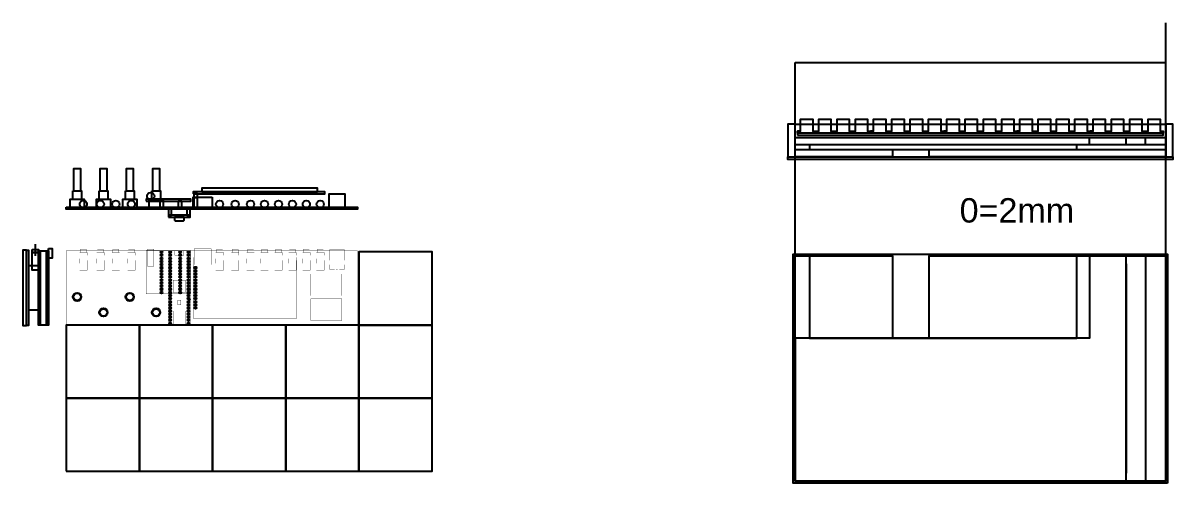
# Model space of a CAD drawing. Header units: millimetres. Extents: x -175 to 2286, y -1714 to 1134.
# Drawn here: x 1343 to 2286, y -354 to 24 of the extents above; entities that cross this region are included whole.
import ezdxf

# ---------------------------------------------------------------- set-up
doc = ezdxf.new("R2010")
doc.units = ezdxf.units.MM
for name, color, linetype, true_color in [('BoardOutLine', 6, 'Continuous', 0xff00ff), ('BottomSilkLayer', 7, 'Continuous', 0x66cc33), ('BottomSolderMaskLayer', 7, 'Continuous', 0xaa00ff), ('Hole', 7, 'Continuous', 0x222222), ('Multi-Layer', 7, 'Continuous', 0xc0c0c0), ('TopLayer', 1, 'Continuous', 0xff0000), ('TopSilkLayer', 7, 'Continuous', 0xffcc00), ('TopSolderMaskLayer', 7, 'Continuous', 0x800080)]:
    doc.layers.add(name, color=color, linetype=linetype, true_color=true_color)
doc.layers.add('header', color=190, linetype='Continuous')
doc.layers.add('pcb', color=104, linetype='Continuous')
doc.styles.get("Standard").update_dxf_attribs({"font": 'arial.ttf'})

# ---------------------------------------------------------------- blocks, each defined once
blk = doc.blocks.new('A$Ce648dabb')
blk.add_lwpolyline([(2.5, 1.5), (0, 1.5), (2.5, 1.5), (2.5, 11.5), (12.5, 11.5), (12.5, 1.5), (17.5, 1.5), (17.5, 11.5), (27.5, 11.5), (27.5, 1.5), (32.5, 1.5), (32.5, 11.5), (42.5, 11.5), (42.5, 1.5), (47.5, 1.5), (47.5, 11.5), (57.5, 11.5), (57.5, 1.5), (60, 1.5), (60, 0), (0, 0), (0, 1.5)])

msp = doc.modelspace()

# ---------------------------------------------------------------- hatches: boundary and pattern name
at = {"layer": 'BottomSolderMaskLayer'}
for points in [[(1455.877, -164.336, 1), (1457.452, -164.336, 1)], [(1455.877, -166.876, 1), (1457.452, -166.876, 1)], [(1455.877, -169.416, 1), (1457.452, -169.416, 1)], [(1462.837, -164.336, 1), (1464.462, -164.336, 1)], [(1462.837, -166.876, 1), (1464.462, -166.876, 1)], [(1462.837, -169.416, 1), (1464.462, -169.416, 1)], [(1471.092, -164.336, 1), (1472.717, -164.336, 1)], [(1471.092, -166.876, 1), (1472.717, -166.876, 1)], [(1471.092, -169.416, 1), (1472.717, -169.416, 1)], [(1478.077, -164.336, 1), (1479.702, -164.336, 1)], [(1478.077, -166.876, 1), (1479.702, -166.876, 1)], [(1478.077, -169.416, 1), (1479.702, -169.416, 1)], [(1455.877, -171.956, 1), (1457.452, -171.956, 1)], [(1455.877, -174.496, 1), (1457.452, -174.496, 1)], [(1455.877, -177.036, 1), (1457.452, -177.036, 1)], [(1455.877, -179.576, 1), (1457.452, -179.576, 1)], [(1462.837, -171.956, 1), (1464.462, -171.956, 1)], [(1462.837, -174.496, 1), (1464.462, -174.496, 1)], [(1462.837, -177.036, 1), (1464.462, -177.036, 1)], [(1462.837, -179.576, 1), (1464.462, -179.576, 1)], [(1471.092, -171.956, 1), (1472.717, -171.956, 1)], [(1471.092, -174.496, 1), (1472.717, -174.496, 1)], [(1471.092, -177.036, 1), (1472.717, -177.036, 1)], [(1471.092, -179.576, 1), (1472.717, -179.576, 1)], [(1478.077, -171.956, 1), (1479.702, -171.956, 1)], [(1478.077, -174.496, 1), (1479.702, -174.496, 1)], [(1478.077, -177.036, 1), (1479.702, -177.036, 1)], [(1478.077, -179.576, 1), (1479.702, -179.576, 1)], [(1483.83, -177.036, 1), (1485.405, -177.036, 1)], [(1483.83, -179.576, 1), (1485.405, -179.576, 1)], [(1455.877, -182.116, 1), (1457.452, -182.116, 1)], [(1455.877, -184.656, 1), (1457.452, -184.656, 1)], [(1455.877, -187.196, 1), (1457.452, -187.196, 1)], [(1462.837, -182.116, 1), (1464.462, -182.116, 1)], [(1462.837, -184.656, 1), (1464.462, -184.656, 1)], [(1462.837, -187.196, 1), (1464.462, -187.196, 1)], [(1471.092, -182.116, 1), (1472.717, -182.116, 1)], [(1471.092, -184.656, 1), (1472.717, -184.656, 1)], [(1471.092, -187.196, 1), (1472.717, -187.196, 1)], [(1478.077, -182.116, 1), (1479.702, -182.116, 1)], [(1478.077, -184.656, 1), (1479.702, -184.656, 1)], [(1478.077, -187.196, 1), (1479.702, -187.196, 1)], [(1483.83, -182.116, 1), (1485.405, -182.116, 1)], [(1483.83, -184.656, 1), (1485.405, -184.656, 1)], [(1483.83, -187.196, 1), (1485.405, -187.196, 1)], [(1455.877, -189.736, 1), (1457.452, -189.736, 1)], [(1455.877, -192.276, 1), (1457.452, -192.276, 1)], [(1455.877, -194.816, 1), (1457.452, -194.816, 1)], [(1455.877, -197.356, 1), (1457.452, -197.356, 1)], [(1462.837, -189.736, 1), (1464.462, -189.736, 1)], [(1462.837, -192.276, 1), (1464.462, -192.276, 1)], [(1462.837, -194.816, 1), (1464.462, -194.816, 1)], [(1462.837, -197.356, 1), (1464.462, -197.356, 1)], [(1471.092, -189.736, 1), (1472.717, -189.736, 1)], [(1471.092, -192.276, 1), (1472.717, -192.276, 1)], [(1471.092, -194.816, 1), (1472.717, -194.816, 1)], [(1471.092, -197.356, 1), (1472.717, -197.356, 1)], [(1478.077, -189.736, 1), (1479.702, -189.736, 1)], [(1478.077, -192.276, 1), (1479.702, -192.276, 1)], [(1478.077, -194.816, 1), (1479.702, -194.816, 1)], [(1478.077, -197.356, 1), (1479.702, -197.356, 1)], [(1483.83, -189.736, 1), (1485.405, -189.736, 1)], [(1483.83, -192.276, 1), (1485.405, -192.276, 1)], [(1483.83, -194.816, 1), (1485.405, -194.816, 1)], [(1483.83, -197.356, 1), (1485.405, -197.356, 1)], [(1462.837, -199.896, 1), (1464.462, -199.896, 1)], [(1462.837, -202.436, 1), (1464.462, -202.436, 1)], [(1462.837, -204.976, 1), (1464.462, -204.976, 1)], [(1462.837, -207.516, 1), (1464.462, -207.516, 1)], [(1478.077, -199.896, 1), (1479.702, -199.896, 1)], [(1478.077, -202.436, 1), (1479.702, -202.436, 1)], [(1478.077, -204.976, 1), (1479.702, -204.976, 1)], [(1478.077, -207.516, 1), (1479.702, -207.516, 1)], [(1483.83, -199.896, 1), (1485.405, -199.896, 1)], [(1483.83, -202.436, 1), (1485.405, -202.436, 1)], [(1483.83, -204.976, 1), (1485.405, -204.976, 1)], [(1483.83, -207.516, 1), (1485.405, -207.516, 1)], [(1462.837, -210.056, 1), (1464.462, -210.056, 1)], [(1462.837, -212.596, 1), (1464.462, -212.596, 1)], [(1462.837, -215.136, 1), (1464.462, -215.136, 1)], [(1462.837, -217.676, 1), (1464.462, -217.676, 1)], [(1478.077, -210.056, 1), (1479.702, -210.056, 1)], [(1478.077, -212.596, 1), (1479.702, -212.596, 1)], [(1478.077, -215.136, 1), (1479.702, -215.136, 1)], [(1478.077, -217.676, 1), (1479.702, -217.676, 1)], [(1483.83, -210.056, 1), (1485.405, -210.056, 1)], [(1462.837, -220.216, 1), (1464.462, -220.216, 1)], [(1462.837, -222.756, 1), (1464.462, -222.756, 1)], [(1478.077, -220.216, 1), (1479.702, -220.216, 1)], [(1478.077, -222.756, 1), (1479.702, -222.756, 1)]]:
    msp.add_hatch(color=256, dxfattribs=at).paths.add_polyline_path(points)
at = {"layer": 'Multi-Layer'}
for points in [[(1455.903, -164.336, 1), (1457.427, -164.336, 1)], [(1455.903, -166.876, 1), (1457.427, -166.876, 1)], [(1455.903, -169.416, 1), (1457.427, -169.416, 1)], [(1462.888, -164.336, 1), (1464.412, -164.336, 1)], [(1462.888, -166.876, 1), (1464.412, -166.876, 1)], [(1462.888, -169.416, 1), (1464.412, -169.416, 1)], [(1471.143, -164.336, 1), (1472.667, -164.336, 1)], [(1471.143, -166.876, 1), (1472.667, -166.876, 1)], [(1471.143, -169.416, 1), (1472.667, -169.416, 1)], [(1478.128, -164.336, 1), (1479.652, -164.336, 1)], [(1478.128, -166.876, 1), (1479.652, -166.876, 1)], [(1478.128, -169.416, 1), (1479.652, -169.416, 1)], [(1455.903, -171.956, 1), (1457.427, -171.956, 1)], [(1455.903, -174.496, 1), (1457.427, -174.496, 1)], [(1455.903, -177.036, 1), (1457.427, -177.036, 1)], [(1455.903, -179.576, 1), (1457.427, -179.576, 1)], [(1462.888, -171.956, 1), (1464.412, -171.956, 1)], [(1462.888, -174.496, 1), (1464.412, -174.496, 1)], [(1462.888, -177.036, 1), (1464.412, -177.036, 1)], [(1462.888, -179.576, 1), (1464.412, -179.576, 1)], [(1471.143, -171.956, 1), (1472.667, -171.956, 1)], [(1471.143, -174.496, 1), (1472.667, -174.496, 1)], [(1471.143, -177.036, 1), (1472.667, -177.036, 1)], [(1471.143, -179.576, 1), (1472.667, -179.576, 1)], [(1478.128, -171.956, 1), (1479.652, -171.956, 1)], [(1478.128, -174.496, 1), (1479.652, -174.496, 1)], [(1478.128, -177.036, 1), (1479.652, -177.036, 1)], [(1478.128, -179.576, 1), (1479.652, -179.576, 1)], [(1483.855, -177.036, 1), (1485.379, -177.036, 1)], [(1483.855, -179.576, 1), (1485.379, -179.576, 1)], [(1455.903, -182.116, 1), (1457.427, -182.116, 1)], [(1455.903, -184.656, 1), (1457.427, -184.656, 1)], [(1455.903, -187.196, 1), (1457.427, -187.196, 1)], [(1462.888, -182.116, 1), (1464.412, -182.116, 1)], [(1462.888, -184.656, 1), (1464.412, -184.656, 1)], [(1462.888, -187.196, 1), (1464.412, -187.196, 1)], [(1471.143, -182.116, 1), (1472.667, -182.116, 1)], [(1471.143, -184.656, 1), (1472.667, -184.656, 1)], [(1471.143, -187.196, 1), (1472.667, -187.196, 1)], [(1478.128, -182.116, 1), (1479.652, -182.116, 1)], [(1478.128, -184.656, 1), (1479.652, -184.656, 1)], [(1478.128, -187.196, 1), (1479.652, -187.196, 1)], [(1483.855, -182.116, 1), (1485.379, -182.116, 1)], [(1483.855, -184.656, 1), (1485.379, -184.656, 1)], [(1483.855, -187.196, 1), (1485.379, -187.196, 1)], [(1455.903, -189.736, 1), (1457.427, -189.736, 1)], [(1455.903, -192.276, 1), (1457.427, -192.276, 1)], [(1455.903, -194.816, 1), (1457.427, -194.816, 1)], [(1455.903, -197.356, 1), (1457.427, -197.356, 1)], [(1462.888, -189.736, 1), (1464.412, -189.736, 1)], [(1462.888, -192.276, 1), (1464.412, -192.276, 1)], [(1462.888, -194.816, 1), (1464.412, -194.816, 1)], [(1462.888, -197.356, 1), (1464.412, -197.356, 1)], [(1471.143, -189.736, 1), (1472.667, -189.736, 1)], [(1471.143, -192.276, 1), (1472.667, -192.276, 1)], [(1471.143, -194.816, 1), (1472.667, -194.816, 1)], [(1471.143, -197.356, 1), (1472.667, -197.356, 1)], [(1478.128, -189.736, 1), (1479.652, -189.736, 1)], [(1478.128, -192.276, 1), (1479.652, -192.276, 1)], [(1478.128, -194.816, 1), (1479.652, -194.816, 1)], [(1478.128, -197.356, 1), (1479.652, -197.356, 1)], [(1483.855, -189.736, 1), (1485.379, -189.736, 1)], [(1483.855, -192.276, 1), (1485.379, -192.276, 1)], [(1483.855, -194.816, 1), (1485.379, -194.816, 1)], [(1483.855, -197.356, 1), (1485.379, -197.356, 1)], [(1462.888, -199.896, 1), (1464.412, -199.896, 1)], [(1462.888, -202.436, 1), (1464.412, -202.436, 1)], [(1462.888, -204.976, 1), (1464.412, -204.976, 1)], [(1462.888, -207.516, 1), (1464.412, -207.516, 1)], [(1478.128, -199.896, 1), (1479.652, -199.896, 1)], [(1478.128, -202.436, 1), (1479.652, -202.436, 1)], [(1478.128, -204.976, 1), (1479.652, -204.976, 1)], [(1478.128, -207.516, 1), (1479.652, -207.516, 1)], [(1483.855, -199.896, 1), (1485.379, -199.896, 1)], [(1483.855, -202.436, 1), (1485.379, -202.436, 1)], [(1483.855, -204.976, 1), (1485.379, -204.976, 1)], [(1483.855, -207.516, 1), (1485.379, -207.516, 1)], [(1462.888, -210.056, 1), (1464.412, -210.056, 1)], [(1462.888, -212.596, 1), (1464.412, -212.596, 1)], [(1462.888, -215.136, 1), (1464.412, -215.136, 1)], [(1462.888, -217.676, 1), (1464.412, -217.676, 1)], [(1478.128, -210.056, 1), (1479.652, -210.056, 1)], [(1478.128, -212.596, 1), (1479.652, -212.596, 1)], [(1478.128, -215.136, 1), (1479.652, -215.136, 1)], [(1478.128, -217.676, 1), (1479.652, -217.676, 1)], [(1483.855, -210.056, 1), (1485.379, -210.056, 1)], [(1462.888, -220.216, 1), (1464.412, -220.216, 1)], [(1462.888, -222.756, 1), (1464.412, -222.756, 1)], [(1478.128, -220.216, 1), (1479.652, -220.216, 1)], [(1478.128, -222.756, 1), (1479.652, -222.756, 1)]]:
    msp.add_hatch(color=256, dxfattribs=at).paths.add_polyline_path(points)
at = {"layer": 'TopSolderMaskLayer'}
for points in [[(1455.877, -164.336, 1), (1457.452, -164.336, 1)], [(1455.877, -166.876, 1), (1457.452, -166.876, 1)], [(1455.877, -169.416, 1), (1457.452, -169.416, 1)], [(1462.837, -164.336, 1), (1464.462, -164.336, 1)], [(1462.837, -166.876, 1), (1464.462, -166.876, 1)], [(1462.837, -169.416, 1), (1464.462, -169.416, 1)], [(1471.092, -164.336, 1), (1472.717, -164.336, 1)], [(1471.092, -166.876, 1), (1472.717, -166.876, 1)], [(1471.092, -169.416, 1), (1472.717, -169.416, 1)], [(1478.077, -164.336, 1), (1479.702, -164.336, 1)], [(1478.077, -166.876, 1), (1479.702, -166.876, 1)], [(1478.077, -169.416, 1), (1479.702, -169.416, 1)], [(1455.877, -171.956, 1), (1457.452, -171.956, 1)], [(1455.877, -174.496, 1), (1457.452, -174.496, 1)], [(1455.877, -177.036, 1), (1457.452, -177.036, 1)], [(1455.877, -179.576, 1), (1457.452, -179.576, 1)], [(1462.837, -171.956, 1), (1464.462, -171.956, 1)], [(1462.837, -174.496, 1), (1464.462, -174.496, 1)], [(1462.837, -177.036, 1), (1464.462, -177.036, 1)], [(1462.837, -179.576, 1), (1464.462, -179.576, 1)], [(1471.092, -171.956, 1), (1472.717, -171.956, 1)], [(1471.092, -174.496, 1), (1472.717, -174.496, 1)], [(1471.092, -177.036, 1), (1472.717, -177.036, 1)], [(1471.092, -179.576, 1), (1472.717, -179.576, 1)], [(1478.077, -171.956, 1), (1479.702, -171.956, 1)], [(1478.077, -174.496, 1), (1479.702, -174.496, 1)], [(1478.077, -177.036, 1), (1479.702, -177.036, 1)], [(1478.077, -179.576, 1), (1479.702, -179.576, 1)], [(1483.83, -177.036, 1), (1485.405, -177.036, 1)], [(1483.83, -179.576, 1), (1485.405, -179.576, 1)], [(1455.877, -182.116, 1), (1457.452, -182.116, 1)], [(1455.877, -184.656, 1), (1457.452, -184.656, 1)], [(1455.877, -187.196, 1), (1457.452, -187.196, 1)], [(1462.837, -182.116, 1), (1464.462, -182.116, 1)], [(1462.837, -184.656, 1), (1464.462, -184.656, 1)], [(1462.837, -187.196, 1), (1464.462, -187.196, 1)], [(1471.092, -182.116, 1), (1472.717, -182.116, 1)], [(1471.092, -184.656, 1), (1472.717, -184.656, 1)], [(1471.092, -187.196, 1), (1472.717, -187.196, 1)], [(1478.077, -182.116, 1), (1479.702, -182.116, 1)], [(1478.077, -184.656, 1), (1479.702, -184.656, 1)], [(1478.077, -187.196, 1), (1479.702, -187.196, 1)], [(1483.83, -182.116, 1), (1485.405, -182.116, 1)], [(1483.83, -184.656, 1), (1485.405, -184.656, 1)], [(1483.83, -187.196, 1), (1485.405, -187.196, 1)], [(1455.877, -189.736, 1), (1457.452, -189.736, 1)], [(1455.877, -192.276, 1), (1457.452, -192.276, 1)], [(1455.877, -194.816, 1), (1457.452, -194.816, 1)], [(1455.877, -197.356, 1), (1457.452, -197.356, 1)], [(1462.837, -189.736, 1), (1464.462, -189.736, 1)], [(1462.837, -192.276, 1), (1464.462, -192.276, 1)], [(1462.837, -194.816, 1), (1464.462, -194.816, 1)], [(1462.837, -197.356, 1), (1464.462, -197.356, 1)], [(1471.092, -189.736, 1), (1472.717, -189.736, 1)], [(1471.092, -192.276, 1), (1472.717, -192.276, 1)], [(1471.092, -194.816, 1), (1472.717, -194.816, 1)], [(1471.092, -197.356, 1), (1472.717, -197.356, 1)], [(1478.077, -189.736, 1), (1479.702, -189.736, 1)], [(1478.077, -192.276, 1), (1479.702, -192.276, 1)], [(1478.077, -194.816, 1), (1479.702, -194.816, 1)], [(1478.077, -197.356, 1), (1479.702, -197.356, 1)], [(1483.83, -189.736, 1), (1485.405, -189.736, 1)], [(1483.83, -192.276, 1), (1485.405, -192.276, 1)], [(1483.83, -194.816, 1), (1485.405, -194.816, 1)], [(1483.83, -197.356, 1), (1485.405, -197.356, 1)], [(1462.837, -199.896, 1), (1464.462, -199.896, 1)], [(1462.837, -202.436, 1), (1464.462, -202.436, 1)], [(1462.837, -204.976, 1), (1464.462, -204.976, 1)], [(1462.837, -207.516, 1), (1464.462, -207.516, 1)], [(1478.077, -199.896, 1), (1479.702, -199.896, 1)], [(1478.077, -202.436, 1), (1479.702, -202.436, 1)], [(1478.077, -204.976, 1), (1479.702, -204.976, 1)], [(1478.077, -207.516, 1), (1479.702, -207.516, 1)], [(1483.83, -199.896, 1), (1485.405, -199.896, 1)], [(1483.83, -202.436, 1), (1485.405, -202.436, 1)], [(1483.83, -204.976, 1), (1485.405, -204.976, 1)], [(1483.83, -207.516, 1), (1485.405, -207.516, 1)], [(1462.837, -210.056, 1), (1464.462, -210.056, 1)], [(1462.837, -212.596, 1), (1464.462, -212.596, 1)], [(1462.837, -215.136, 1), (1464.462, -215.136, 1)], [(1462.837, -217.676, 1), (1464.462, -217.676, 1)], [(1478.077, -210.056, 1), (1479.702, -210.056, 1)], [(1478.077, -212.596, 1), (1479.702, -212.596, 1)], [(1478.077, -215.136, 1), (1479.702, -215.136, 1)], [(1478.077, -217.676, 1), (1479.702, -217.676, 1)], [(1483.83, -210.056, 1), (1485.405, -210.056, 1)], [(1462.837, -220.216, 1), (1464.462, -220.216, 1)], [(1462.837, -222.756, 1), (1464.462, -222.756, 1)], [(1478.077, -220.216, 1), (1479.702, -220.216, 1)], [(1478.077, -222.756, 1), (1479.702, -222.756, 1)]]:
    msp.add_hatch(color=256, dxfattribs=at).paths.add_polyline_path(points)

# ---------------------------------------------------------------- linework, layer by layer
for p, q in [((2280.186, -167.327), (2280.186, 23.789)), ((1976.186, -167.327), (1976.186, -8.724)), ((1976.186, -8.724), (2280.186, -8.724)), ((1976.186, -59.166), (2280.186, -59.166)), ((2280.186, -78.166), (2280.186, -72.166)), ((1976.186, -86.166), (1976.186, -80.166)), ((1353.158, -157.839), (1353.158, -167.332))]:
    msp.add_line(p, q)
at = {"color": 1}
for p, q in [((2217.686, -76.166), (2217.686, -70.166)), ((2247.686, -76.166), (2247.686, -70.166)), ((2263.686, -76.166), (2263.686, -70.166))]:
    msp.add_line(p, q, dxfattribs=at)
at = {"color": 3}
for p, q in [((1976.186, -80.166), (2280.186, -80.166)), ((1988.186, -76.166), (1988.186, -80.166)), ((2207.186, -80.166), (2207.186, -76.166)), ((2247.686, -173.827), (2247.686, -345.787)), ((2263.686, -173.827), (2263.686, -345.787))]:
    msp.add_line(p, q, dxfattribs=at)
for points in [[(1970.186, -86.166), (1976.186, -86.166), (1976.186, -59.166), (1970.186, -59.166)], [(2280.186, -86.166), (2286.186, -86.166), (2286.186, -59.166), (2280.186, -59.166)], [(1384.449, -113.96), (1390.449, -113.96), (1390.449, -95.96), (1384.449, -95.96)], [(1406.039, -113.96), (1412.039, -113.96), (1412.039, -95.96), (1406.039, -95.96)], [(1427.63, -113.96), (1433.63, -113.96), (1433.63, -95.96), (1427.63, -95.96)], [(1449.22, -113.96), (1455.22, -113.96), (1455.22, -95.96), (1449.22, -95.96)], [(1489.617, -114.86), (1584.617, -114.86), (1584.617, -111.86), (1489.617, -111.86)], [(1381.449, -127.46), (1393.449, -127.46), (1393.449, -120.96), (1381.449, -120.96)], [(1383.949, -113.96), (1390.949, -113.96), (1390.949, -120.96), (1383.949, -120.96)], [(1403.039, -127.46), (1415.039, -127.46), (1415.039, -120.96), (1403.039, -120.96)], [(1405.539, -113.96), (1412.539, -113.96), (1412.539, -120.96), (1405.539, -120.96)], [(1424.63, -127.46), (1436.63, -127.46), (1436.63, -120.96), (1424.63, -120.96)], [(1427.13, -113.96), (1434.13, -113.96), (1434.13, -120.96), (1427.13, -120.96)], [(1446.22, -127.46), (1458.22, -127.46), (1458.22, -120.96), (1446.22, -120.96)], [(1448.72, -113.96), (1455.72, -113.96), (1455.72, -120.96), (1448.72, -120.96)], [(1498.069, -119.22), (1498.069, -127.96), (1482.569, -127.96), (1482.569, -119.22)], [(1593.956, -127.96), (1607.156, -127.96), (1607.156, -116.66), (1593.956, -116.66)], [(1346.058, -224.546), (1346.058, -162.546), (1343.058, -162.546), (1343.058, -224.546)], [(1350.658, -162.103), (1355.658, -162.103), (1355.658, -164.603), (1350.658, -164.603)], [(1350.658, -164.603), (1355.658, -164.603), (1355.658, -179.103), (1350.658, -179.103)], [(1363.858, -161.334), (1366.858, -161.334), (1366.858, -169.334), (1363.858, -169.334)], [(1618.56, -224.153), (1678.56, -224.153), (1678.56, -164.153), (1618.56, -164.153)], [(1378.56, -284.153), (1438.56, -284.153), (1438.56, -224.153), (1378.56, -224.153)], [(1438.56, -284.153), (1498.56, -284.153), (1498.56, -224.153), (1438.56, -224.153)], [(1498.56, -284.153), (1558.56, -284.153), (1558.56, -224.153), (1498.56, -224.153)], [(1558.56, -284.153), (1618.56, -284.153), (1618.56, -224.153), (1558.56, -224.153)], [(1618.56, -284.153), (1678.56, -284.153), (1678.56, -224.153), (1618.56, -224.153)], [(1378.56, -344.153), (1438.56, -344.153), (1438.56, -284.153), (1378.56, -284.153)], [(1438.56, -344.153), (1498.56, -344.153), (1498.56, -284.153), (1438.56, -284.153)], [(1498.56, -344.153), (1558.56, -344.153), (1558.56, -284.153), (1498.56, -284.153)], [(1558.56, -344.153), (1618.56, -344.153), (1618.56, -284.153), (1558.56, -284.153)], [(1618.56, -344.153), (1678.56, -344.153), (1678.56, -284.153), (1618.56, -284.153)]]:
    msp.add_lwpolyline(points, close=True)
at = {"color": 1}
for points in [[(1976.186, -70.166), (2280.186, -70.166), (2280.186, -76.166), (1976.186, -76.166)], [(1976.186, -234.787), (1976.186, -352.287), (2247.686, -352.287), (2247.686, -234.787), (2247.686, -167.327), (2217.686, -167.327), (2217.686, -234.787)], [(2280.186, -352.287), (2280.186, -167.327), (2263.686, -167.327), (2263.686, -352.287)]]:
    msp.add_lwpolyline(points, close=True, dxfattribs=at)
at = {"color": 2}
for points in [[(1976.186, -80.166), (2056.186, -80.166), (2056.186, -86.166), (1976.186, -86.166)], [(2086.186, -80.166), (2280.186, -80.166), (2280.186, -86.166), (2086.186, -86.166)], [(2056.186, -234.787), (2086.186, -234.787), (2086.186, -167.327), (2280.186, -167.327), (2280.186, -352.287), (1976.186, -352.287), (1976.186, -167.327), (2056.186, -167.327)]]:
    msp.add_lwpolyline(points, close=True, dxfattribs=at)
at = {"color": 5}
for points in [[(1970.186, -86.166), (2286.186, -86.166), (2286.186, -88.166), (1970.186, -88.166)], [(2281.686, -353.787), (1974.686, -353.787), (1974.686, -165.827), (2281.686, -165.827)]]:
    msp.add_lwpolyline(points, close=True, dxfattribs=at)
msp.add_lwpolyline([(1468.285, -138.66), (1474.285, -138.66, 0.4142136), (1475.285, -137.66), (1475.285, -135.66), (1467.285, -135.66), (1467.285, -137.66, 0.4142136)], format="xyb", close=True)
at = {"color": 3}
msp.add_lwpolyline([(2207.186, -167.327), (2280.186, -167.327), (2280.186, -352.287), (1976.186, -352.287), (1976.186, -167.327), (1988.186, -167.327), (1988.186, -234.787), (2207.186, -234.787), (2207.186, -167.327), (2279.186, -167.327)], dxfattribs=at)
for centre in [(1392.54, -124.96), (1406.51, -124.96), (1419.21, -124.96), (1431.91, -124.96), (1447.774, -118.36), (1504.3, -124.96), (1517, -124.96), (1529.7, -124.96), (1541.13, -124.96), (1552.56, -124.96), (1563.99, -124.96), (1575.42, -124.96), (1586.85, -124.96)]:
    msp.add_circle(centre, 3)
at = {"layer": 'BoardOutLine', "const_width": 0.254}
for points in [[(1378.559, -163.193), (1378.559, -163.193), (1617.319, -163.193)], [(1617.32, -163.193), (1617.32, -224.153), (1378.56, -224.153), (1378.56, -163.193)]]:
    msp.add_lwpolyline(points, dxfattribs=at)
at = {"layer": 'BottomSilkLayer', "const_width": 0.254}
for points in [[(1462.379, -163.066), (1462.379, -163.066), (1480.16, -163.066)], [(1480.16, -163.066), (1480.16, -224.026), (1462.379, -224.026), (1462.379, -163.066)]]:
    msp.add_lwpolyline(points, dxfattribs=at)
for points in [[(1467.459, -163.066), (1475.079, -163.066), (1475.079, -166.876), (1467.459, -166.876), (1467.459, -163.066)], [(1466.189, -187.196), (1476.349, -187.196), (1476.349, -197.356), (1466.189, -197.356), (1466.189, -187.196)], [(1469.999, -203.706), (1472.539, -203.706), (1472.539, -207.516), (1469.999, -207.516), (1469.999, -203.706)], [(1466.189, -212.596), (1476.349, -212.596), (1476.349, -224.026), (1466.189, -224.026), (1466.189, -212.596)]]:
    msp.add_lwpolyline(points, close=True, dxfattribs=at)
at = {"layer": 'BottomSolderMaskLayer'}
for centre, radius in [((1456.665, -164.336), 0.787), ((1456.665, -166.876), 0.787), ((1456.665, -169.416), 0.787), ((1456.664, -164.336), 0.472), ((1456.664, -166.876), 0.472), ((1456.664, -169.416), 0.472), ((1463.65, -164.336), 0.813), ((1463.65, -166.876), 0.813), ((1463.65, -169.416), 0.813), ((1463.649, -164.336), 0.507), ((1463.649, -166.876), 0.507), ((1463.649, -169.416), 0.507), ((1471.905, -164.336), 0.813), ((1471.905, -166.876), 0.813), ((1471.905, -169.416), 0.813), ((1471.904, -164.336), 0.488), ((1471.904, -166.876), 0.488), ((1471.904, -169.416), 0.488), ((1478.89, -164.336), 0.813), ((1478.89, -166.876), 0.813), ((1478.89, -169.416), 0.813), ((1478.89, -164.336), 0.507), ((1478.89, -166.876), 0.507), ((1478.89, -169.416), 0.507), ((1456.665, -171.956), 0.787), ((1456.665, -174.496), 0.787), ((1456.665, -177.036), 0.787), ((1456.665, -179.576), 0.787), ((1456.664, -171.956), 0.472), ((1456.664, -174.496), 0.472), ((1456.664, -177.036), 0.472), ((1456.664, -179.576), 0.472), ((1463.65, -171.956), 0.813), ((1463.65, -174.496), 0.813), ((1463.65, -177.036), 0.813), ((1463.65, -179.576), 0.813), ((1463.649, -171.956), 0.507), ((1463.649, -174.496), 0.507), ((1463.649, -177.036), 0.507), ((1463.649, -179.576), 0.507), ((1471.905, -171.956), 0.813), ((1471.905, -174.496), 0.813), ((1471.905, -177.036), 0.813), ((1471.905, -179.576), 0.813), ((1471.904, -171.956), 0.488), ((1471.904, -174.496), 0.488), ((1471.904, -177.036), 0.488), ((1471.904, -179.576), 0.488), ((1478.89, -171.956), 0.813), ((1478.89, -174.496), 0.813), ((1478.89, -177.036), 0.813), ((1478.89, -179.576), 0.813), ((1478.89, -171.956), 0.507), ((1478.89, -174.496), 0.507), ((1478.89, -177.036), 0.507), ((1478.89, -179.576), 0.507), ((1484.617, -177.036), 0.787), ((1484.617, -179.576), 0.787), ((1484.617, -177.036), 0.472), ((1484.617, -179.576), 0.472), ((1456.665, -182.116), 0.787), ((1456.665, -184.656), 0.787), ((1456.665, -187.196), 0.787), ((1456.664, -182.116), 0.472), ((1456.664, -184.656), 0.472), ((1456.664, -187.196), 0.472), ((1463.65, -182.116), 0.813), ((1463.65, -184.656), 0.813), ((1463.65, -187.196), 0.813), ((1463.649, -182.116), 0.507), ((1463.649, -184.656), 0.507), ((1463.649, -187.196), 0.507), ((1471.905, -182.116), 0.813), ((1471.905, -184.656), 0.813), ((1471.905, -187.196), 0.813), ((1471.904, -182.116), 0.488), ((1471.904, -184.656), 0.488), ((1471.904, -187.196), 0.488), ((1478.89, -182.116), 0.813), ((1478.89, -184.656), 0.813), ((1478.89, -187.196), 0.813), ((1478.89, -182.116), 0.507), ((1478.89, -184.656), 0.507), ((1478.89, -187.196), 0.507), ((1484.617, -182.116), 0.787), ((1484.617, -184.656), 0.787), ((1484.617, -187.196), 0.787), ((1484.617, -182.116), 0.472), ((1484.617, -184.656), 0.472), ((1484.617, -187.196), 0.472), ((1456.665, -189.736), 0.787), ((1456.665, -192.276), 0.787), ((1456.665, -194.816), 0.787), ((1456.665, -197.356), 0.787), ((1456.664, -189.736), 0.472), ((1456.664, -192.276), 0.472), ((1456.664, -194.816), 0.472), ((1456.664, -197.356), 0.472), ((1463.65, -189.736), 0.813), ((1463.65, -192.276), 0.813), ((1463.65, -194.816), 0.813), ((1463.65, -197.356), 0.813), ((1463.649, -189.736), 0.507), ((1463.649, -192.276), 0.507), ((1463.649, -194.816), 0.507), ((1463.649, -197.356), 0.507), ((1471.905, -189.736), 0.813), ((1471.905, -192.276), 0.813), ((1471.905, -194.816), 0.813), ((1471.905, -197.356), 0.813), ((1471.904, -189.736), 0.488), ((1471.904, -192.276), 0.488), ((1471.904, -194.816), 0.488), ((1471.904, -197.356), 0.488), ((1478.89, -189.736), 0.813), ((1478.89, -192.276), 0.813), ((1478.89, -194.816), 0.813), ((1478.89, -197.356), 0.813), ((1478.89, -189.736), 0.507), ((1478.89, -192.276), 0.507), ((1478.89, -194.816), 0.507), ((1478.89, -197.356), 0.507), ((1484.617, -189.736), 0.787), ((1484.617, -192.276), 0.787), ((1484.617, -194.816), 0.787), ((1484.617, -197.356), 0.787), ((1484.617, -189.736), 0.472), ((1484.617, -192.276), 0.472), ((1484.617, -194.816), 0.472), ((1484.617, -197.356), 0.472), ((1463.65, -199.896), 0.813), ((1463.65, -202.436), 0.813), ((1463.65, -204.976), 0.813), ((1463.65, -207.516), 0.813), ((1463.649, -199.896), 0.507), ((1463.649, -202.436), 0.507), ((1463.649, -204.976), 0.507), ((1463.649, -207.516), 0.507), ((1478.89, -199.896), 0.813), ((1478.89, -202.436), 0.813), ((1478.89, -204.976), 0.813), ((1478.89, -207.516), 0.813), ((1478.89, -199.896), 0.507), ((1478.89, -202.436), 0.507), ((1478.89, -204.976), 0.507), ((1478.89, -207.516), 0.507), ((1484.617, -199.896), 0.787), ((1484.617, -202.436), 0.787), ((1484.617, -204.976), 0.787), ((1484.617, -207.516), 0.787), ((1484.617, -199.896), 0.472), ((1484.617, -202.436), 0.472), ((1484.617, -204.976), 0.472), ((1484.617, -207.516), 0.472), ((1463.65, -210.056), 0.813), ((1463.65, -212.596), 0.813), ((1463.65, -215.136), 0.813), ((1463.65, -217.676), 0.813), ((1463.649, -210.056), 0.507), ((1463.649, -212.596), 0.507), ((1463.649, -215.136), 0.507), ((1478.89, -210.056), 0.813), ((1478.89, -212.596), 0.813), ((1478.89, -215.136), 0.813), ((1478.89, -217.676), 0.813), ((1478.89, -210.056), 0.507), ((1478.89, -212.596), 0.507), ((1478.89, -215.136), 0.507), ((1484.617, -210.056), 0.787), ((1484.617, -210.056), 0.472), ((1463.65, -220.216), 0.813), ((1463.65, -222.756), 0.813), ((1463.649, -217.676), 0.507), ((1463.649, -220.216), 0.507), ((1463.649, -222.756), 0.507), ((1478.89, -220.216), 0.813), ((1478.89, -222.756), 0.813), ((1478.89, -217.676), 0.507), ((1478.89, -220.216), 0.507), ((1478.89, -222.756), 0.507)]:
    msp.add_circle(centre, radius, dxfattribs=at)
at = {"layer": 'header'}
for points in [[(1455.164, -127.46), (1458.164, -127.46), (1458.164, -122.46), (1455.164, -122.46)], [(1470.404, -127.46), (1473.404, -127.46), (1473.404, -122.46), (1470.404, -122.46)], [(1483.117, -119.46), (1486.117, -119.46), (1486.117, -116.46), (1483.117, -116.46)], [(1483.117, -127.46), (1486.117, -127.46), (1486.117, -119.46), (1483.117, -119.46)], [(1462.379, -134.06), (1464.899, -134.06), (1464.899, -129.06), (1462.379, -129.06)], [(1477.39, -134.06), (1480.191, -134.06), (1480.191, -129.06), (1477.39, -129.06)], [(1357.258, -163.193), (1362.258, -163.193), (1362.258, -224.153), (1357.258, -224.153)], [(1347.658, -211.556), (1355.658, -211.556), (1355.658, -175.536), (1347.658, -175.536)]]:
    msp.add_lwpolyline(points, close=True, dxfattribs=at)
at = {"layer": 'Hole'}
msp.add_circle((1479.789, -203.391), 0.152, dxfattribs=at)
at = {"layer": 'Multi-Layer'}
for centre, radius in [((1456.665, -164.336), 0.762), ((1456.665, -166.876), 0.762), ((1456.665, -169.416), 0.762), ((1456.664, -164.336), 0.457), ((1456.664, -166.876), 0.457), ((1456.664, -169.416), 0.457), ((1463.65, -164.336), 0.762), ((1463.65, -166.876), 0.762), ((1463.65, -169.416), 0.762), ((1463.649, -164.336), 0.475), ((1463.649, -166.876), 0.475), ((1463.649, -169.416), 0.475), ((1471.905, -164.336), 0.762), ((1471.905, -166.876), 0.762), ((1471.905, -169.416), 0.762), ((1471.904, -164.336), 0.457), ((1471.904, -166.876), 0.457), ((1471.904, -169.416), 0.457), ((1478.89, -164.336), 0.762), ((1478.89, -166.876), 0.762), ((1478.89, -169.416), 0.762), ((1478.89, -164.336), 0.475), ((1478.89, -166.876), 0.475), ((1478.89, -169.416), 0.475), ((1456.665, -171.956), 0.762), ((1456.665, -174.496), 0.762), ((1456.665, -177.036), 0.762), ((1456.665, -179.576), 0.762), ((1456.664, -171.956), 0.457), ((1456.664, -174.496), 0.457), ((1456.664, -177.036), 0.457), ((1456.664, -179.576), 0.457), ((1463.65, -171.956), 0.762), ((1463.65, -174.496), 0.762), ((1463.65, -177.036), 0.762), ((1463.65, -179.576), 0.762), ((1463.649, -171.956), 0.475), ((1463.649, -174.496), 0.475), ((1463.649, -177.036), 0.475), ((1463.649, -179.576), 0.475), ((1471.905, -171.956), 0.762), ((1471.905, -174.496), 0.762), ((1471.905, -177.036), 0.762), ((1471.905, -179.576), 0.762), ((1471.904, -171.956), 0.457), ((1471.904, -174.496), 0.457), ((1471.904, -177.036), 0.457), ((1471.904, -179.576), 0.457), ((1478.89, -171.956), 0.762), ((1478.89, -174.496), 0.762), ((1478.89, -177.036), 0.762), ((1478.89, -179.576), 0.762), ((1478.89, -171.956), 0.475), ((1478.89, -174.496), 0.475), ((1478.89, -177.036), 0.475), ((1478.89, -179.576), 0.475), ((1484.617, -177.036), 0.762), ((1484.617, -179.576), 0.762), ((1484.617, -177.036), 0.457), ((1484.617, -179.576), 0.457), ((1456.665, -182.116), 0.762), ((1456.665, -184.656), 0.762), ((1456.665, -187.196), 0.762), ((1456.664, -182.116), 0.457), ((1456.664, -184.656), 0.457), ((1456.664, -187.196), 0.457), ((1463.65, -182.116), 0.762), ((1463.65, -184.656), 0.762), ((1463.65, -187.196), 0.762), ((1463.649, -182.116), 0.475), ((1463.649, -184.656), 0.475), ((1463.649, -187.196), 0.475), ((1471.905, -182.116), 0.762), ((1471.905, -184.656), 0.762), ((1471.905, -187.196), 0.762), ((1471.904, -182.116), 0.457), ((1471.904, -184.656), 0.457), ((1471.904, -187.196), 0.457), ((1478.89, -182.116), 0.762), ((1478.89, -184.656), 0.762), ((1478.89, -187.196), 0.762), ((1478.89, -182.116), 0.475), ((1478.89, -184.656), 0.475), ((1478.89, -187.196), 0.475), ((1484.617, -182.116), 0.762), ((1484.617, -184.656), 0.762), ((1484.617, -187.196), 0.762), ((1484.617, -182.116), 0.457), ((1484.617, -184.656), 0.457), ((1484.617, -187.196), 0.457), ((1456.665, -189.736), 0.762), ((1456.665, -192.276), 0.762), ((1456.665, -194.816), 0.762), ((1456.665, -197.356), 0.762), ((1456.664, -189.736), 0.457), ((1456.664, -192.276), 0.457), ((1456.664, -194.816), 0.457), ((1456.664, -197.356), 0.457), ((1463.65, -189.736), 0.762), ((1463.65, -192.276), 0.762), ((1463.65, -194.816), 0.762), ((1463.65, -197.356), 0.762), ((1463.649, -189.736), 0.475), ((1463.649, -192.276), 0.475), ((1463.649, -194.816), 0.475), ((1463.649, -197.356), 0.475), ((1471.905, -189.736), 0.762), ((1471.905, -192.276), 0.762), ((1471.905, -194.816), 0.762), ((1471.905, -197.356), 0.762), ((1471.904, -189.736), 0.457), ((1471.904, -192.276), 0.457), ((1471.904, -194.816), 0.457), ((1471.904, -197.356), 0.457), ((1478.89, -189.736), 0.762), ((1478.89, -192.276), 0.762), ((1478.89, -194.816), 0.762), ((1478.89, -197.356), 0.762), ((1478.89, -189.736), 0.475), ((1478.89, -192.276), 0.475), ((1478.89, -194.816), 0.475), ((1478.89, -197.356), 0.475), ((1484.617, -189.736), 0.762), ((1484.617, -192.276), 0.762), ((1484.617, -194.816), 0.762), ((1484.617, -197.356), 0.762), ((1484.617, -189.736), 0.457), ((1484.617, -192.276), 0.457), ((1484.617, -194.816), 0.457), ((1484.617, -197.356), 0.457), ((1463.65, -199.896), 0.762), ((1463.65, -202.436), 0.762), ((1463.65, -204.976), 0.762), ((1463.65, -207.516), 0.762), ((1463.649, -199.896), 0.475), ((1463.649, -202.436), 0.475), ((1463.649, -204.976), 0.475), ((1463.649, -207.516), 0.475), ((1478.89, -199.896), 0.762), ((1478.89, -202.436), 0.762), ((1478.89, -204.976), 0.762), ((1478.89, -207.516), 0.762), ((1478.89, -199.896), 0.475), ((1478.89, -202.436), 0.475), ((1478.89, -204.976), 0.475), ((1478.89, -207.516), 0.475), ((1484.617, -199.896), 0.762), ((1484.617, -202.436), 0.762), ((1484.617, -204.976), 0.762), ((1484.617, -207.516), 0.762), ((1484.617, -199.896), 0.457), ((1484.617, -202.436), 0.457), ((1484.617, -204.976), 0.457), ((1484.617, -207.516), 0.457), ((1463.65, -210.056), 0.762), ((1463.65, -212.596), 0.762), ((1463.65, -215.136), 0.762), ((1463.65, -217.676), 0.762), ((1463.649, -210.056), 0.475), ((1463.649, -212.596), 0.475), ((1463.649, -215.136), 0.475), ((1478.89, -210.056), 0.762), ((1478.89, -212.596), 0.762), ((1478.89, -215.136), 0.762), ((1478.89, -217.676), 0.762), ((1478.89, -210.056), 0.475), ((1478.89, -212.596), 0.475), ((1478.89, -215.136), 0.475), ((1484.617, -210.056), 0.762), ((1484.617, -210.056), 0.457), ((1463.65, -220.216), 0.762), ((1463.65, -222.756), 0.762), ((1463.649, -217.676), 0.475), ((1463.649, -220.216), 0.475), ((1463.649, -222.756), 0.475), ((1478.89, -220.216), 0.762), ((1478.89, -222.756), 0.762), ((1478.89, -217.676), 0.475), ((1478.89, -220.216), 0.475), ((1478.89, -222.756), 0.475)]:
    msp.add_circle(centre, radius, dxfattribs=at)
at = {"layer": 'pcb'}
for points in [[(1978.186, -68.166), (2278.186, -68.166), (2278.186, -66.566), (1978.186, -66.566)], [(1443.964, -122.46), (1480.673, -122.46), (1480.673, -120.86), (1443.964, -120.86)], [(1482.617, -116.46), (1590.617, -116.46), (1590.617, -114.86), (1482.617, -114.86)], [(1378.559, -127.46), (1617.32, -127.46), (1617.32, -129.06), (1378.559, -129.06)], [(1462.379, -135.66), (1480.191, -135.66), (1480.191, -134.06), (1462.379, -134.06)], [(1346.058, -162.546), (1347.658, -162.546), (1347.658, -224.546), (1346.058, -224.546)], [(1355.658, -163.193), (1357.258, -163.193), (1357.258, -224.153), (1355.658, -224.153)], [(1362.258, -163.193), (1363.858, -163.193), (1363.858, -224.153), (1362.258, -224.153)]]:
    msp.add_lwpolyline(points, close=True, dxfattribs=at)
at = {"layer": 'TopLayer', "const_width": 0.254}
msp.add_lwpolyline([(1463.65, -197.356), (1463.65, -197.356), (1463.65, -197.356)], dxfattribs=at)
at = {"layer": 'TopSilkLayer'}
for points, const_width in [([(1395.639, -167.003), (1395.639, -164.603), (1389.44, -164.603)], 0.2), ([(1389.44, -169.603), (1389.44, -169.603), (1389.44, -173.603)], 0.2), ([(1395.04, -164.603), (1395.04, -162.103), (1390.04, -162.103), (1390.04, -164.603)], 0.2), ([(1409.609, -167.003), (1409.609, -164.603), (1403.41, -164.603)], 0.2), ([(1403.41, -169.603), (1403.41, -169.603), (1403.41, -173.603)], 0.2), ([(1409.01, -164.603), (1409.01, -162.103), (1404.01, -162.103), (1404.01, -164.603)], 0.2), ([(1422.309, -167.003), (1422.309, -164.603), (1416.11, -164.603)], 0.2), ([(1416.11, -169.603), (1416.11, -169.603), (1416.11, -173.603)], 0.2), ([(1421.71, -164.603), (1421.71, -162.103), (1416.71, -162.103), (1416.71, -164.603)], 0.2), ([(1435.009, -167.003), (1435.009, -164.603), (1428.81, -164.603)], 0.2), ([(1428.81, -169.603), (1428.81, -169.603), (1428.81, -173.603)], 0.2), ([(1434.41, -164.603), (1434.41, -162.103), (1429.41, -162.103), (1429.41, -164.603)], 0.2), ([(1507.399, -167.003), (1507.399, -164.603), (1501.2, -164.603)], 0.2), ([(1501.2, -169.603), (1501.2, -169.603), (1501.2, -173.603)], 0.2), ([(1506.8, -164.603), (1506.8, -162.103), (1501.8, -162.103), (1501.8, -164.603)], 0.2), ([(1520.099, -167.003), (1520.099, -164.603), (1513.9, -164.603)], 0.2), ([(1513.9, -169.603), (1513.9, -169.603), (1513.9, -173.603)], 0.2), ([(1519.5, -164.603), (1519.5, -162.103), (1514.5, -162.103), (1514.5, -164.603)], 0.2), ([(1532.799, -167.003), (1532.799, -164.603), (1526.6, -164.603)], 0.2), ([(1526.6, -169.603), (1526.6, -169.603), (1526.6, -173.603)], 0.2), ([(1532.2, -164.603), (1532.2, -162.103), (1527.2, -162.103), (1527.2, -164.603)], 0.2), ([(1544.229, -167.003), (1544.229, -164.603), (1538.03, -164.603)], 0.2), ([(1538.03, -169.603), (1538.03, -169.603), (1538.03, -173.603)], 0.2), ([(1543.63, -164.603), (1543.63, -162.103), (1538.63, -162.103), (1538.63, -164.603)], 0.2), ([(1555.659, -167.003), (1555.659, -164.603), (1549.46, -164.603)], 0.2), ([(1549.46, -169.603), (1549.46, -169.603), (1549.46, -173.603)], 0.2), ([(1555.06, -164.603), (1555.06, -162.103), (1550.06, -162.103), (1550.06, -164.603)], 0.2), ([(1567.089, -167.003), (1567.089, -164.603), (1560.89, -164.603)], 0.2), ([(1560.89, -169.603), (1560.89, -169.603), (1560.89, -173.603)], 0.2), ([(1566.49, -164.603), (1566.49, -162.103), (1561.49, -162.103), (1561.49, -164.603)], 0.2), ([(1578.519, -167.003), (1578.519, -164.603), (1572.32, -164.603)], 0.2), ([(1572.32, -169.603), (1572.32, -169.603), (1572.32, -173.603)], 0.2), ([(1577.92, -164.603), (1577.92, -162.103), (1572.92, -162.103), (1572.92, -164.603)], 0.2), ([(1589.949, -167.003), (1589.949, -164.603), (1583.75, -164.603)], 0.2), ([(1583.75, -169.603), (1583.75, -169.603), (1583.75, -173.603)], 0.2), ([(1589.35, -164.603), (1589.35, -162.103), (1584.35, -162.103), (1584.35, -164.603)], 0.2), ([(1594.456, -162.336), (1594.456, -162.336), (1606.656, -162.336)], 0.254), ([(1594.456, -171.097), (1594.456, -171.097), (1594.456, -162.336)], 0.254), ([(1606.656, -171.097), (1606.656, -171.097), (1606.656, -162.336)], 0.254), ([(1395.639, -171.103), (1395.639, -179.103), (1389.44, -179.103)], 0.2), ([(1409.609, -171.103), (1409.609, -179.103), (1403.41, -179.103)], 0.2), ([(1422.309, -171.103), (1422.309, -179.103), (1416.11, -179.103)], 0.2), ([(1435.009, -171.103), (1435.009, -179.103), (1428.81, -179.103)], 0.2), ([(1507.399, -171.103), (1507.399, -179.103), (1501.2, -179.103)], 0.2), ([(1520.099, -171.103), (1520.099, -179.103), (1513.9, -179.103)], 0.2), ([(1532.799, -171.103), (1532.799, -179.103), (1526.6, -179.103)], 0.2), ([(1544.229, -171.103), (1544.229, -179.103), (1538.03, -179.103)], 0.2), ([(1555.659, -171.103), (1555.659, -179.103), (1549.46, -179.103)], 0.2), ([(1567.089, -171.103), (1567.089, -179.103), (1560.89, -179.103)], 0.2), ([(1578.519, -171.103), (1578.519, -179.103), (1572.32, -179.103)], 0.2), ([(1589.949, -171.103), (1589.949, -179.103), (1583.75, -179.103)], 0.2), ([(1594.456, -178.336), (1594.456, -178.336), (1594.456, -174.455)], 0.254), ([(1598.724, -178.336), (1598.724, -178.336), (1594.456, -178.336)], 0.254), ([(1601.224, -178.336), (1601.224, -178.336), (1599.887, -178.336)], 0.254), ([(1606.656, -178.336), (1606.656, -178.336), (1602.387, -178.336)], 0.254), ([(1606.656, -178.336), (1606.656, -178.336), (1606.656, -174.455)], 0.254)]:
    msp.add_lwpolyline(points, dxfattribs=dict(at, const_width=const_width))
at = {"layer": 'TopSilkLayer', "const_width": 0.254}
for points in [[(1443.964, -163.066), (1480.795, -163.066), (1480.795, -198.626), (1443.964, -198.626), (1443.964, -163.066)], [(1445.234, -163.066), (1445.234, -175.766), (1450.314, -175.766), (1450.314, -161.796), (1445.234, -161.796), (1445.234, -163.066)], [(1482.617, -168.546), (1567.618, -168.546), (1567.618, -218.546), (1482.617, -218.546), (1482.617, -168.546)], [(1497.319, -174.569), (1483.319, -174.569), (1483.319, -161.469), (1497.319, -161.469), (1497.319, -174.569)], [(1579.219, -182.243), (1604.62, -182.243), (1604.62, -200.023), (1579.219, -200.023), (1579.219, -182.243)], [(1579.219, -202.563), (1604.62, -202.563), (1604.62, -220.343), (1579.219, -220.343), (1579.219, -202.563)]]:
    msp.add_lwpolyline(points, close=True, dxfattribs=at)
at = {"layer": 'TopSilkLayer'}
for centre, radius in [((1387.449, -201.052), 3.404), ((1387.449, -201.052), 2.997), ((1430.63, -201.052), 3.404), ((1430.63, -201.052), 2.997), ((1409.039, -213.752), 3.404), ((1409.039, -213.752), 2.997), ((1452.22, -213.752), 3.404), ((1452.22, -213.752), 2.997)]:
    msp.add_circle(centre, radius, dxfattribs=at)
at = {"layer": 'TopSolderMaskLayer'}
for centre, radius in [((1456.665, -164.336), 0.787), ((1456.665, -166.876), 0.787), ((1456.665, -169.416), 0.787), ((1456.664, -164.336), 0.472), ((1456.664, -166.876), 0.472), ((1456.664, -169.416), 0.472), ((1463.65, -164.336), 0.813), ((1463.65, -166.876), 0.813), ((1463.65, -169.416), 0.813), ((1463.649, -164.336), 0.507), ((1463.649, -166.876), 0.507), ((1463.649, -169.416), 0.507), ((1471.905, -164.336), 0.813), ((1471.905, -166.876), 0.813), ((1471.905, -169.416), 0.813), ((1471.904, -164.336), 0.488), ((1471.904, -166.876), 0.488), ((1471.904, -169.416), 0.488), ((1478.89, -164.336), 0.813), ((1478.89, -166.876), 0.813), ((1478.89, -169.416), 0.813), ((1478.89, -164.336), 0.507), ((1478.89, -166.876), 0.507), ((1478.89, -169.416), 0.507), ((1456.665, -171.956), 0.787), ((1456.665, -174.496), 0.787), ((1456.665, -177.036), 0.787), ((1456.665, -179.576), 0.787), ((1456.664, -171.956), 0.472), ((1456.664, -174.496), 0.472), ((1456.664, -177.036), 0.472), ((1456.664, -179.576), 0.472), ((1463.65, -171.956), 0.813), ((1463.65, -174.496), 0.813), ((1463.65, -177.036), 0.813), ((1463.65, -179.576), 0.813), ((1463.649, -171.956), 0.507), ((1463.649, -174.496), 0.507), ((1463.649, -177.036), 0.507), ((1463.649, -179.576), 0.507), ((1471.905, -171.956), 0.813), ((1471.905, -174.496), 0.813), ((1471.905, -177.036), 0.813), ((1471.905, -179.576), 0.813), ((1471.904, -171.956), 0.488), ((1471.904, -174.496), 0.488), ((1471.904, -177.036), 0.488), ((1471.904, -179.576), 0.488), ((1478.89, -171.956), 0.813), ((1478.89, -174.496), 0.813), ((1478.89, -177.036), 0.813), ((1478.89, -179.576), 0.813), ((1478.89, -171.956), 0.507), ((1478.89, -174.496), 0.507), ((1478.89, -177.036), 0.507), ((1478.89, -179.576), 0.507), ((1484.617, -177.036), 0.787), ((1484.617, -179.576), 0.787), ((1484.617, -177.036), 0.472), ((1484.617, -179.576), 0.472), ((1456.665, -182.116), 0.787), ((1456.665, -184.656), 0.787), ((1456.665, -187.196), 0.787), ((1456.664, -182.116), 0.472), ((1456.664, -184.656), 0.472), ((1456.664, -187.196), 0.472), ((1463.65, -182.116), 0.813), ((1463.65, -184.656), 0.813), ((1463.65, -187.196), 0.813), ((1463.649, -182.116), 0.507), ((1463.649, -184.656), 0.507), ((1463.649, -187.196), 0.507), ((1471.905, -182.116), 0.813), ((1471.905, -184.656), 0.813), ((1471.905, -187.196), 0.813), ((1471.904, -182.116), 0.488), ((1471.904, -184.656), 0.488), ((1471.904, -187.196), 0.488), ((1478.89, -182.116), 0.813), ((1478.89, -184.656), 0.813), ((1478.89, -187.196), 0.813), ((1478.89, -182.116), 0.507), ((1478.89, -184.656), 0.507), ((1478.89, -187.196), 0.507), ((1484.617, -182.116), 0.787), ((1484.617, -184.656), 0.787), ((1484.617, -187.196), 0.787), ((1484.617, -182.116), 0.472), ((1484.617, -184.656), 0.472), ((1484.617, -187.196), 0.472), ((1456.665, -189.736), 0.787), ((1456.665, -192.276), 0.787), ((1456.665, -194.816), 0.787), ((1456.665, -197.356), 0.787), ((1456.664, -189.736), 0.472), ((1456.664, -192.276), 0.472), ((1456.664, -194.816), 0.472), ((1456.664, -197.356), 0.472), ((1463.65, -189.736), 0.813), ((1463.65, -192.276), 0.813), ((1463.65, -194.816), 0.813), ((1463.65, -197.356), 0.813), ((1463.649, -189.736), 0.507), ((1463.649, -192.276), 0.507), ((1463.649, -194.816), 0.507), ((1463.649, -197.356), 0.507), ((1471.905, -189.736), 0.813), ((1471.905, -192.276), 0.813), ((1471.905, -194.816), 0.813), ((1471.905, -197.356), 0.813), ((1471.904, -189.736), 0.488), ((1471.904, -192.276), 0.488), ((1471.904, -194.816), 0.488), ((1471.904, -197.356), 0.488), ((1478.89, -189.736), 0.813), ((1478.89, -192.276), 0.813), ((1478.89, -194.816), 0.813), ((1478.89, -197.356), 0.813), ((1478.89, -189.736), 0.507), ((1478.89, -192.276), 0.507), ((1478.89, -194.816), 0.507), ((1478.89, -197.356), 0.507), ((1484.617, -189.736), 0.787), ((1484.617, -192.276), 0.787), ((1484.617, -194.816), 0.787), ((1484.617, -197.356), 0.787), ((1484.617, -189.736), 0.472), ((1484.617, -192.276), 0.472), ((1484.617, -194.816), 0.472), ((1484.617, -197.356), 0.472), ((1463.65, -199.896), 0.813), ((1463.65, -202.436), 0.813), ((1463.65, -204.976), 0.813), ((1463.65, -207.516), 0.813), ((1463.649, -199.896), 0.507), ((1463.649, -202.436), 0.507), ((1463.649, -204.976), 0.507), ((1463.649, -207.516), 0.507), ((1478.89, -199.896), 0.813), ((1478.89, -202.436), 0.813), ((1478.89, -204.976), 0.813), ((1478.89, -207.516), 0.813), ((1478.89, -199.896), 0.507), ((1478.89, -202.436), 0.507), ((1478.89, -204.976), 0.507), ((1478.89, -207.516), 0.507), ((1484.617, -199.896), 0.787), ((1484.617, -202.436), 0.787), ((1484.617, -204.976), 0.787), ((1484.617, -207.516), 0.787), ((1484.617, -199.896), 0.472), ((1484.617, -202.436), 0.472), ((1484.617, -204.976), 0.472), ((1484.617, -207.516), 0.472), ((1463.65, -210.056), 0.813), ((1463.65, -212.596), 0.813), ((1463.65, -215.136), 0.813), ((1463.65, -217.676), 0.813), ((1463.649, -210.056), 0.507), ((1463.649, -212.596), 0.507), ((1463.649, -215.136), 0.507), ((1478.89, -210.056), 0.813), ((1478.89, -212.596), 0.813), ((1478.89, -215.136), 0.813), ((1478.89, -217.676), 0.813), ((1478.89, -210.056), 0.507), ((1478.89, -212.596), 0.507), ((1478.89, -215.136), 0.507), ((1484.617, -210.056), 0.787), ((1484.617, -210.056), 0.472), ((1463.65, -220.216), 0.813), ((1463.65, -222.756), 0.813), ((1463.649, -217.676), 0.507), ((1463.649, -220.216), 0.507), ((1463.649, -222.756), 0.507), ((1478.89, -220.216), 0.813), ((1478.89, -222.756), 0.813), ((1478.89, -217.676), 0.507), ((1478.89, -220.216), 0.507), ((1478.89, -222.756), 0.507)]:
    msp.add_circle(centre, radius, dxfattribs=at)

# ---------------------------------------------------------------- block references
for p in [(1978.186, -66.566), (2038.186, -66.566), (2098.186, -66.566), (2158.186, -66.566), (2218.186, -66.566)]:
    msp.add_blockref('A$Ce648dabb', p)

# ---------------------------------------------------------------- texts
at = {"insert": (2111.206, -119.996), "char_height": 20, "attachment_point": 1}
msp.add_mtext_dynamic_manual_height_columns('0=2mm', width=28.35413, gutter_width=12.5, heights=[0], dxfattribs=at)

doc.saveas('drawing.dxf')
